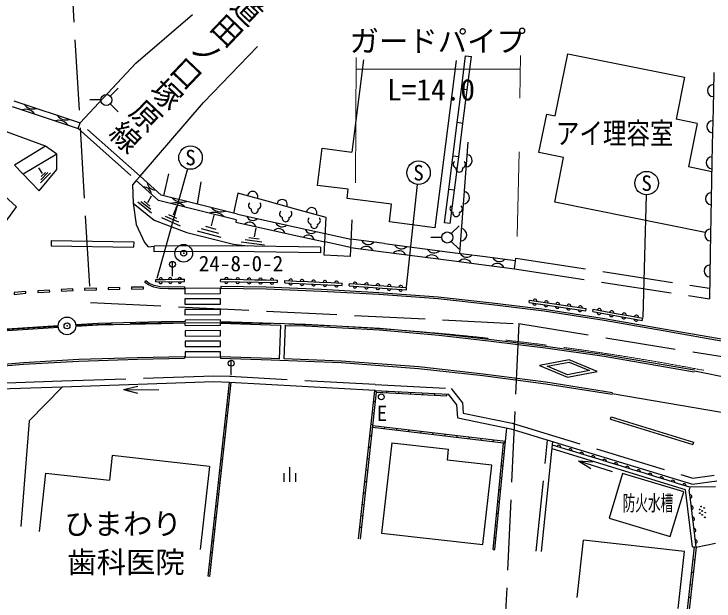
# Model space of a CAD drawing. Units: millimetres, scale not verified. Extents: x 40000 to 680000, y 20000 to 380000.
# Drawn here: x 263981 to 323535, y 292284 to 342246 of the extents above; entities that cross this region are included whole.
import ezdxf
from ezdxf.enums import TextEntityAlignment as Align

# ---------------------------------------------------------------- set-up
doc = ezdxf.new("R2010")
doc.units = ezdxf.units.MM
doc.header["$LTSCALE"] = 1000
doc.header["$PDMODE"] = 32
doc.header["$PDSIZE"] = 500
doc.linetypes.add('CHAIN', pattern=[18.5, 12, -1.5, 3.5, -1.5])
doc.linetypes.add('DASHED', pattern=[7.5, 6, -1.5])
for name, color, linetype, lineweight in [('M-BGD', 7, 'Continuous', 25), ('M-BGD-EXST', 7, 'Continuous', 25), ('M-BMK', 2, 'CHAIN', 13), ('M-BMK-HTXT', 7, 'Continuous', 13), ('M-BMK-SRVR', 3, 'Continuous', 25), ('M-STR-HTXT', 7, 'Continuous', 13), ('M-STR-STRC', 7, 'Continuous', 25)]:
    doc.layers.add(name, color=color, linetype=linetype, lineweight=lineweight)
doc.layers.add('M-OTRS', color=6, linetype='Continuous')
doc.styles.add('@ＭＳ ゴシック', font='')
doc.styles.add('ＭＳ ゴシック', font='')
doc.styles.get('@ＭＳ ゴシック').set_extended_font_data('@MS Gothic')
doc.styles.get('ＭＳ ゴシック').set_extended_font_data('MS Gothic')

msp = doc.modelspace()

# ---------------------------------------------------------------- linework, layer by layer
at = {"layer": 'M-BGD'}
for p, q in [((293712, 338341), (292714, 330499)), ((301607, 338284), (299795, 324049)), ((302039, 335846), (302398, 338691)), ((302398, 338691), (302894, 338628)), ((302535, 335783), (302894, 338628)), ((310033, 333571), (311097, 338858)), ((311097, 338858), (321034, 336857)), ((323508, 337257), (323450, 334188)), ((321034, 336857), (320317, 333298)), ((301681, 333001), (302039, 335846)), ((302535, 335783), (302039, 335846)), ((302177, 332938), (302535, 335783)), ((263977, 334855), (269606, 332977)), ((263819, 334381), (266633, 333442)), ((323450, 334188), (323392, 331118)), ((308646, 330449), (309305, 333718)), ((309305, 333718), (310033, 333571)), ((266633, 333442), (269448, 332503)), ((269448, 332503), (269606, 332977)), ((300964, 327310), (301681, 333001)), ((302177, 332938), (301681, 333001)), ((301818, 330093), (302177, 332938)), ((322102, 332938), (320317, 333298)), ((322102, 332938), (321354, 329224)), ((302578, 331348), (301880, 321879)), ((289801, 327662), (290203, 330819)), ((290203, 330819), (292714, 330499)), ((323392, 331118), (323335, 328049)), ((301101, 324402), (301818, 330093)), ((301818, 330093), (301322, 330155)), ((310743, 330027), (308646, 330449)), ((309980, 326236), (310743, 330027)), ((266405, 328676), (266085, 329144)), ((266861, 328743), (266270, 328141)), ((266647, 328763), (266292, 328402)), ((323349, 328823), (321354, 329224)), ((267076, 328722), (266248, 327880)), ((274381, 328066), (274715, 328438)), ((274715, 328438), (276515, 326827)), ((277134, 328646), (276711, 326778)), ((276274, 326371), (274381, 328066)), ((279885, 327950), (279564, 326073)), ((292412, 327329), (289801, 327662)), ((323335, 328049), (323277, 324980)), ((283014, 326995), (282667, 325306)), ((285525, 326305), (283014, 326995)), ((292313, 326550), (292412, 327329)), ((300605, 324465), (300964, 327310)), ((301460, 327248), (300964, 327310)), ((275361, 326210), (275685, 326761)), ((279577, 325554), (276274, 326371)), ((279697, 326040), (276515, 326827)), ((296109, 326067), (292313, 326550)), ((261984, 322809), (264195, 325824)), ((275688, 325299), (274516, 326240)), ((275618, 325599), (274781, 326271)), ((275548, 325898), (275045, 326302)), ((277560, 325141), (277824, 325895)), ((282999, 325223), (279697, 326040)), ((288036, 325616), (285525, 326305)), ((295915, 324543), (296109, 326067)), ((322794, 323656), (309980, 326236)), ((282879, 324738), (279577, 325554)), ((282999, 325223), (287977, 324112)), ((290546, 324927), (288036, 325616)), ((278142, 324190), (276556, 324884)), ((277994, 324515), (276862, 325011)), ((277847, 324841), (277167, 325139)), ((280782, 324216), (281004, 325135)), ((282879, 324738), (282847, 324540)), ((290359, 321719), (290546, 324927)), ((323277, 324980), (323220, 321911)), ((281173, 323917), (280303, 324147)), ((282847, 324540), (287825, 323429)), ((284430, 323287), (284578, 324010)), ((287977, 324112), (290466, 323557)), ((299795, 324049), (295915, 324543)), ((301101, 324402), (300605, 324465)), ((281619, 323211), (279590, 323748)), ((281396, 323564), (279947, 323947)), ((287825, 323429), (290425, 322849)), ((285307, 322578), (283317, 322839)), ((285067, 322832), (283646, 323019)), ((284827, 323086), (283974, 323198)), ((295493, 322710), (292648, 323081)), ((275399, 322435), (275906, 322498)), ((275908, 321998), (275906, 322498)), ((290060, 322414), (290052, 321914)), ((292616, 322379), (295403, 322016)), ((295493, 322710), (298280, 322348)), ((298280, 322348), (301066, 321985)), ((282545, 322027), (275908, 321998)), ((290052, 321914), (282545, 322027)), ((295403, 322016), (300976, 321291)), ((301066, 321985), (303853, 321622)), ((303853, 321622), (306639, 321260)), ((323220, 321911), (323146, 318010)), ((300976, 321291), (303762, 320928)), ((306549, 320567), (306665, 321460)), ((303762, 320928), (306549, 320565)), ((276050, 319640), (276863, 319653)), ((276053, 319438), (276050, 319638)), ((276053, 319438), (278491, 319478)), ((276863, 319653), (277675, 319666)), ((277675, 319666), (278488, 319680)), ((278491, 319478), (278488, 319678)), ((281560, 319479), (281564, 319679)), ((281560, 319479), (286407, 319387)), ((281564, 319681), (282534, 319663)), ((282534, 319663), (283503, 319644)), ((283503, 319644), (284472, 319626)), ((284472, 319626), (285442, 319608)), ((285442, 319608), (286411, 319589)), ((286407, 319387), (286411, 319587)), ((287024, 319362), (287033, 319562)), ((287024, 319362), (291899, 319141)), ((287033, 319564), (288008, 319520)), ((288008, 319520), (288983, 319476)), ((288983, 319476), (289958, 319431)), ((289958, 319431), (290933, 319387)), ((290933, 319387), (291908, 319343)), ((291899, 319141), (291908, 319341)), ((292504, 319102), (292518, 319302)), ((292518, 319304), (293489, 319237)), ((293489, 319237), (294461, 319170)), ((292504, 319102), (297360, 318767)), ((294461, 319170), (295432, 319103)), ((295432, 319103), (296403, 319036)), ((296403, 319036), (297374, 318969)), ((297360, 318767), (297374, 318966)), ((307801, 317692), (307830, 317890)), ((307801, 317692), (312617, 316991)), ((307831, 317892), (308794, 317752)), ((308794, 317752), (309757, 317612)), ((309757, 317612), (310720, 317472)), ((310720, 317472), (311683, 317331)), ((311683, 317331), (312646, 317191)), ((312617, 316991), (312646, 317189)), ((313219, 316917), (313254, 317114)), ((313219, 316917), (317435, 316164)), ((313254, 317116), (314308, 316928)), ((314308, 316928), (315362, 316739)), ((315362, 316739), (316416, 316551)), ((316416, 316551), (317470, 316363)), ((317435, 316164), (317470, 316361)), ((280502, 294397), (282313, 310882)), ((280651, 294381), (282463, 310874)), ((265271, 307614), (268070, 310486)), ((273302, 310276), (274505, 310564)), ((273302, 310276), (274499, 309964)), ((273302, 310276), (276302, 310245)), ((282210, 309949), (282359, 309933)), ((294819, 310059), (294685, 310216)), ((295698, 310015), (295705, 310164)), ((296718, 309963), (296725, 310113)), ((297738, 309912), (297745, 310061)), ((298758, 309860), (298765, 310010)), ((299777, 309809), (299785, 309959)), ((300797, 309757), (300805, 309907)), ((294728, 309227), (294579, 309244)), ((282108, 309014), (282257, 308998)), ((282005, 308079), (282154, 308063)), ((294621, 308255), (294472, 308271)), ((314723, 307762), (314782, 307953)), ((314782, 307953), (321788, 305808)), ((265271, 307614), (264562, 298620)), ((294515, 307283), (294365, 307299)), ((314723, 307762), (321730, 305617)), ((281902, 307145), (282051, 307128)), ((305790, 305857), (294505, 307199)), ((295514, 306930), (295532, 307079)), ((296540, 306808), (296557, 306957)), ((297566, 306686), (297583, 306835)), ((298592, 306564), (298609, 306713)), ((304898, 296657), (305902, 307012)), ((281799, 306210), (281949, 306193)), ((294408, 306311), (294259, 306327)), ((299617, 306442), (299635, 306591)), ((300643, 306320), (300661, 306469)), ((301669, 306198), (301687, 306347)), ((302695, 306076), (302713, 306225)), ((296121, 305742), (295255, 298051)), ((296121, 305742), (300958, 305198)), ((303721, 305954), (303739, 306103)), ((304747, 305832), (304765, 305981)), ((305627, 305727), (305791, 305859)), ((308859, 296492), (309818, 305850)), ((310821, 305239), (309788, 305556)), ((321788, 305808), (321730, 305617)), ((281697, 305275), (281846, 305258)), ((294301, 305338), (294152, 305355)), ((300854, 304275), (300958, 305198)), ((321120, 301760), (309756, 305250)), ((311791, 304941), (310821, 305239)), ((312761, 304643), (311791, 304941)), ((272345, 304664), (272111, 302557)), ((280604, 303746), (272345, 304664)), ((281594, 304337), (281743, 304321)), ((294195, 304366), (294046, 304382)), ((305542, 304851), (305692, 304837)), ((313731, 304345), (312761, 304643)), ((314701, 304048), (313731, 304345)), ((280604, 303746), (279817, 296669)), ((304634, 303849), (300854, 304275)), ((303871, 297081), (304632, 303849)), ((305443, 303829), (305592, 303815)), ((312003, 304223), (313237, 304140)), ((312003, 304223), (313053, 303569)), ((312003, 304223), (314859, 303303)), ((315671, 303750), (314701, 304048)), ((316641, 303452), (315671, 303750)), ((266140, 298190), (266693, 303160)), ((266693, 303160), (272111, 302557)), ((281634, 303329), (281485, 303346)), ((294088, 303394), (293939, 303410)), ((315760, 303136), (314617, 299324)), ((320962, 301576), (315760, 303136)), ((317611, 303154), (316641, 303452)), ((318581, 302856), (317611, 303154)), ((305344, 302807), (305493, 302792)), ((319551, 302558), (318581, 302856)), ((320521, 302261), (319551, 302558)), ((281525, 302335), (281376, 302352)), ((293981, 302421), (293832, 302438)), ((321491, 301963), (320521, 302261)), ((321490, 301960), (321424, 301744)), ((323675, 301997), (321490, 301960)), ((281415, 301341), (281266, 301358)), ((293875, 301449), (293726, 301466)), ((305245, 301785), (305394, 301770)), ((319818, 297764), (320962, 301576)), ((321705, 296899), (321120, 301760)), ((321550, 300699), (321424, 301746)), ((305146, 300763), (305295, 300748)), ((281306, 300347), (281157, 300364)), ((293768, 300477), (293619, 300493)), ((321665, 299741), (321550, 300699)), ((305046, 299740), (305196, 299726)), ((321781, 298783), (321665, 299741)), ((281197, 299353), (281048, 299370)), ((293661, 299505), (293512, 299521)), ((314617, 299324), (319818, 297764)), ((281088, 298359), (280939, 298376)), ((293555, 298532), (293406, 298549)), ((304947, 298718), (305097, 298704)), ((321896, 297825), (321781, 298783)), ((295255, 298051), (303871, 297081)), ((322011, 296867), (321896, 297825)), ((280979, 297365), (280830, 297382)), ((304848, 297696), (304997, 297681)), ((311899, 292591), (312440, 297450)), ((321025, 296500), (312440, 297450)), ((322011, 296865), (323653, 297215)), ((304749, 296674), (304898, 296659)), ((321272, 291553), (321862, 296881)), ((322011, 296865), (321421, 291536)), ((321705, 296899), (321862, 296881)), ((321862, 296881), (322011, 296865)), ((280869, 296371), (280720, 296388)), ((320487, 291640), (321025, 296500)), ((280760, 295377), (280611, 295394)), ((321744, 295818), (321893, 295801)), ((280651, 294383), (280502, 294400)), ((321626, 294752), (321775, 294736)), ((321508, 293687), (321658, 293670)), ((321391, 292621), (321540, 292604))]:
    msp.add_line(p, q, dxfattribs=at)
at = {"layer": 'M-BGD', "linetype": 'DASHED'}
for p, q in [((274715, 328438), (269606, 332977)), ((269448, 332503), (274381, 328066)), ((290466, 323557), (292648, 323081)), ((292616, 322379), (290425, 322849)), ((306665, 321460), (323163, 318918)), ((306549, 320567), (323146, 318010)), ((294710, 310713), (301215, 310385)), ((302130, 309175), (301215, 310385)), ((302130, 309175), (302203, 308279)), ((308411, 296538), (309379, 305984))]:
    msp.add_line(p, q, dxfattribs=at)
for points in [[(268722, 347533), (270484, 317704), (306917, 315893), (304748, 268095)], [(306917, 315893), (347406, 309328), (355265, 346150)], [(268054, 310986), (260045, 310726), (257533, 310562)], [(294712, 310713), (282336, 311381), (280982, 311434), (268053, 310986)], [(302203, 308279), (306374, 307426), (321735, 302730), (323562, 302982)]]:
    msp.add_lwpolyline(points, dxfattribs=at)
at = {"layer": 'M-BGD'}
for points in [[(269606, 332977), (274345, 338050), (279155, 342211)], [(274715, 328438), (280110, 334706), (284692, 339477)], [(266647, 330989), (255604, 335053), (248515, 337033)], [(267613, 330308), (266647, 330989), (264034, 329391)], [(264034, 329391), (266134, 327202), (267613, 329006), (267613, 330308), (264774, 328619)], [(262017, 327943), (262148, 327673), (264195, 325824)], [(274381, 328066), (274076, 327719), (274120, 326140), (274361, 324327), (275085, 322784), (275399, 322435)], [(274120, 326140), (275917, 324706), (278689, 323651), (282657, 322652), (283850, 322507)], [(292723, 324730), (292582, 321615), (290359, 321719)], [(290060, 322414), (282548, 322527), (275906, 322498)], [(294685, 310214), (282313, 310882), (280981, 310934), (268070, 310486)], [(268070, 310486), (260070, 310227), (257566, 310063)], [(293299, 297574), (294685, 310214), (300957, 309897)], [(293448, 297558), (294819, 310057), (300797, 309755)], [(301735, 307864), (301643, 308989), (300957, 309897)], [(301735, 307864), (306250, 306941), (321695, 302219), (323781, 302507)], [(304749, 296671), (305627, 305725), (294489, 307050)]]:
    msp.add_lwpolyline(points, dxfattribs=at)
for centre in [(322434, 300326), (322693, 300205), (322313, 300066), (322332, 299766), (322531, 299625), (322532, 299945), (322792, 299805), (322751, 299405)]:
    msp.add_circle(centre, 30, dxfattribs=at)
for centre, radius, start, end in [((323491, 335722), 512, 90.2407, 267.60896), ((264987, 333233), 907, 34.08616, 109.01175), ((265599, 335068), 903, 213.90122, 289.19669), ((268413, 334129), 903, 213.90122, 289.19669), ((267801, 332294), 907, 34.08793, 109.00998), ((323433, 332653), 512, 90.24014, 267.60955), ((302433, 329772), 528, 268.84599, 82.72351), ((323375, 329584), 512, 90.23958, 267.60897), ((276002, 327955), 687, 184.72918, 271.57636), ((275000, 326837), 690, 4.94001, 91.36554), ((284286, 326710), 438, 336.55217, 172.74199), ((302201, 326615), 528, 268.84599, 82.72351), ((323318, 326514), 512, 90.24072, 267.60894), ((278291, 327386), 1158, 223.00147, 289.22577), ((286797, 326020), 438, 336.55217, 172.74199), ((277705, 325012), 1163, 43.1679, 109.05933), ((281594, 326570), 1158, 223.00104, 289.22708), ((289307, 325331), 438, 336.55217, 172.74199), ((281007, 324196), 1163, 43.1679, 109.05933), ((284299, 325239), 560, 199.59239, 315.24366), ((284017, 323977), 558, 19.33473, 135.50133), ((286506, 323421), 558, 19.3343, 135.50293), ((286787, 324683), 560, 199.59377, 315.24346), ((301968, 323459), 528, 268.84713, 82.72237), ((288995, 322866), 558, 19.3343, 135.50293), ((289276, 324128), 560, 199.59377, 315.24346), ((323260, 323445), 512, 90.2407, 267.60896), ((294138, 323277), 650, 209.09479, 316.07228), ((293948, 321812), 652, 29.33929, 135.82873), ((296925, 322914), 650, 209.09417, 316.07276), ((299711, 322551), 650, 209.09417, 316.07276), ((296734, 321450), 652, 29.33991, 135.82826), ((299521, 321087), 652, 29.34102, 135.827), ((302498, 322189), 650, 209.09615, 316.07201), ((302307, 320724), 652, 29.34102, 135.827), ((305094, 320361), 652, 29.33989, 135.82704), ((305284, 321826), 650, 209.09553, 316.07249), ((323203, 320376), 512, 90.24072, 267.60894), ((277269, 319674), 136, 355.11376, 186.7641), ((278082, 319687), 136, 355.11478, 186.76305), ((282049, 319660), 162, 3.17066, 174.65906), ((276456, 319660), 136, 355.11376, 186.7641), ((276460, 319433), 136, 175.11376, 6.7641), ((277273, 319446), 136, 175.11376, 6.7641), ((278085, 319459), 136, 175.11376, 6.7641), ((282046, 319484), 162, 183.17249, 354.65901), ((283015, 319466), 162, 183.17066, 354.65906), ((283018, 319642), 162, 3.17165, 174.65804), ((283984, 319447), 162, 183.16975, 354.65994), ((283988, 319623), 162, 3.17257, 174.65715), ((284953, 319429), 162, 183.17257, 354.65715), ((284957, 319605), 162, 3.17066, 174.65906), ((285923, 319411), 162, 183.17257, 354.65715), ((285926, 319587), 162, 3.17066, 174.65906), ((287512, 319355), 163, 182.04243, 352.7722), ((287520, 319529), 163, 2.03957, 172.77498), ((288487, 319311), 163, 182.04223, 352.77416), ((288495, 319484), 163, 2.04234, 172.77229), ((289462, 319267), 163, 182.04053, 352.7741), ((289470, 319440), 163, 2.04243, 172.7722), ((290437, 319223), 163, 182.04044, 352.77419), ((290445, 319396), 163, 2.04044, 172.77419), ((291420, 319352), 163, 2.04053, 172.7741), ((293003, 319258), 163, 0.54644, 171.55189), ((293974, 319191), 163, 0.54744, 171.55101), ((294945, 319123), 163, 0.54644, 171.55189), ((295917, 319056), 163, 0.54744, 171.55101), ((291412, 319179), 163, 182.03957, 352.77498), ((292991, 319084), 163, 180.54847, 351.54986), ((293962, 319017), 163, 180.54934, 351.54911), ((294933, 318949), 163, 180.54834, 351.54999), ((295905, 318882), 163, 180.54934, 351.54911), ((296876, 318815), 163, 180.54834, 351.54999), ((296888, 318989), 163, 0.54657, 171.55176), ((308285, 317637), 163, 176.19503, 347.24378), ((308310, 317809), 163, 356.19589, 167.24317), ((309248, 317496), 163, 176.19589, 347.24317), ((309273, 317669), 163, 356.19503, 167.24378), ((310236, 317529), 163, 356.19617, 167.2429), ((311199, 317389), 163, 356.19589, 167.24317), ((310211, 317356), 163, 176.19589, 347.24317), ((311174, 317216), 163, 176.19617, 347.2429), ((312137, 317076), 163, 176.19589, 347.24317), ((312162, 317249), 163, 356.19503, 167.24378), ((313752, 316856), 181, 179.76787, 339.97426), ((313776, 316991), 181, 359.76863, 159.97379), ((314830, 316803), 181, 359.76787, 159.97426), ((314805, 316667), 181, 179.76863, 339.97379), ((315859, 316479), 181, 179.76602, 339.97611), ((315884, 316615), 181, 359.76677, 159.97564), ((316913, 316291), 181, 179.76705, 339.97379), ((316938, 316426), 181, 359.76602, 159.97611), ((310330, 305368), 170, 349.78324, 156.07706), ((311300, 305071), 170, 349.78638, 156.07442), ((312270, 304773), 170, 349.78604, 156.07638), ((313240, 304475), 170, 349.78402, 156.07679), ((314210, 304177), 170, 349.78324, 156.07706), ((315180, 303879), 170, 349.78638, 156.07442), ((316150, 303581), 170, 349.78604, 156.07638), ((317120, 303284), 170, 349.78402, 156.07679), ((318090, 302986), 170, 349.78324, 156.07706), ((319060, 302688), 170, 349.78638, 156.07442), ((320030, 302390), 170, 349.78604, 156.07638), ((321000, 302092), 170, 349.78402, 156.07679), ((321481, 301177), 161, 280.85209, 92.87166), ((321597, 300219), 161, 280.85124, 92.87448), ((321712, 299261), 161, 280.85186, 92.87189), ((321827, 298303), 161, 280.8538, 92.87172), ((321943, 297345), 161, 280.85213, 92.87338)]:
    msp.add_arc(centre, radius, start, end, dxfattribs=at)
at = {"layer": 'M-BGD-EXST'}
for p, q in [((272167, 335262), (272834, 335929)), ((271362, 334929), (270420, 334929)), ((272167, 334595), (272834, 333929)), ((278729, 329061), (276134, 319738)), ((298295, 327743), (297359, 319036)), ((317773, 326850), (317468, 316409)), ((301181, 323558), (301847, 324225)), ((300376, 323225), (299433, 323225)), ((301181, 322891), (301847, 322225)), ((277464, 319938), (277464, 321188)), ((282459, 311519), (282459, 312769)), ((286928, 303178), (286928, 302428)), ((287428, 303678), (287428, 302428)), ((287928, 303178), (287928, 302428))]:
    msp.add_line(p, q, dxfattribs=at)
for centre, radius in [((271834, 334929), 471), ((278998, 330025), 1000), ((298401, 328737), 1000), ((317802, 327850), 1000), ((300847, 323225), 471), ((277464, 320938), 250), ((282459, 312519), 250), ((295229, 309658), 250)]:
    msp.add_circle(centre, radius, dxfattribs=at)
for centre, radius, start, end in [((301643, 329462), 305, 130.60179, 257.47019), ((302093, 329462), 305, 282.52755, 49.39844), ((301868, 329094), 300, 166.31391, 13.68609), ((284235, 325946), 305, 130.60105, 257.47093), ((284685, 325946), 305, 282.52907, 49.39895), ((301379, 325674), 305, 130.60208, 257.46939), ((301829, 325674), 305, 282.52834, 49.39815), ((284460, 325578), 300, 166.31486, 13.68514), ((286874, 325237), 305, 130.60179, 257.47019), ((287324, 325237), 305, 282.52981, 49.39821), ((301604, 325305), 300, 166.31541, 13.68459), ((287099, 324869), 300, 166.31486, 13.68514), ((289294, 324660), 305, 130.60156, 257.47245), ((289744, 324660), 305, 282.52981, 49.39821), ((289519, 324291), 300, 166.31391, 13.68609)]:
    msp.add_arc(centre, radius, start, end, dxfattribs=at)
at = {"layer": 'M-BMK'}
msp.add_line((335904, 309210), (322614, 311931), dxfattribs=at)
for start, end in [(93.00026, 103.19919), (79.22526, 92.62547)]:
    msp.add_arc((279745, 86665), 229309, start, end, dxfattribs=at)
at = {"layer": 'M-BMK-SRVR'}
for centre in [(278419, 321883), (268492, 315697)]:
    msp.add_circle(centre, 750, dxfattribs=at)
msp.add_point((278419, 321883), dxfattribs=at)
at = {"layer": 'M-OTRS'}
for p in [(278419, 321883), (268492, 315697)]:
    msp.add_point(p, dxfattribs=at)
at = {"layer": 'M-STR-HTXT'}
for p, q in [((293025, 327879), (293085, 338534)), ((307076, 338713), (307006, 335078)), ((307054, 337549), (293079, 337549)), ((306949, 330518), (306777, 323305))]:
    msp.add_line(p, q, dxfattribs=at)
at = {"layer": 'M-STR-STRC'}
for p, q in [((267149, 322971), (267141, 322521)), ((267149, 322971), (274169, 322844)), ((274169, 322844), (274161, 322394)), ((267141, 322521), (274161, 322394)), ((275101, 319402), (275186, 319525)), ((268012, 318646), (269004, 318715)), ((269982, 318743), (270999, 318767)), ((271987, 318799), (272995, 318820)), ((273979, 318838), (274988, 318846)), ((278486, 319016), (278488, 318866)), ((281537, 318907), (278522, 318890)), ((278522, 318890), (278523, 318440)), ((281538, 318457), (281537, 318907)), ((281584, 319045), (281581, 318895)), ((264001, 318380), (264992, 318482)), ((266017, 318540), (267023, 318601)), ((278523, 318440), (281538, 318457)), ((281539, 318007), (278525, 317989)), ((278525, 317989), (278526, 317539)), ((278526, 317539), (281541, 317557)), ((281541, 317557), (281539, 318007)), ((281542, 317106), (278527, 317089)), ((278527, 317089), (278529, 316639)), ((281544, 316656), (281542, 317106)), ((278529, 316639), (281544, 316656)), ((281545, 316205), (278530, 316188)), ((278530, 316188), (278531, 316085)), ((278532, 315738), (278531, 315935)), ((278532, 315738), (281546, 315755)), ((281545, 316069), (281545, 316205)), ((281546, 315919), (286640, 315760)), ((281546, 315755), (281546, 315919)), ((286640, 315760), (286530, 312902)), ((286980, 312885), (287089, 315748)), ((281548, 315305), (278533, 315287)), ((278533, 315287), (278534, 314837)), ((281549, 314855), (281548, 315305)), ((278534, 314837), (281549, 314855)), ((281551, 314404), (278536, 314387)), ((278536, 314387), (278537, 313937)), ((278537, 313937), (281552, 313954)), ((281552, 313954), (281551, 314404)), ((281553, 313503), (278539, 313486)), ((278539, 313486), (278540, 313036)), ((281555, 313053), (281553, 313503)), ((278481, 313091), (278484, 312942)), ((278540, 313036), (281555, 313053)), ((281562, 313059), (281557, 312914)), ((321868, 311874), (327328, 310791))]:
    msp.add_line(p, q, dxfattribs=at)
for points in [[(278488, 318866), (277105, 318840), (276384, 318886), (275865, 318988), (275412, 319188), (275101, 319402)], [(278486, 319016), (277109, 318990), (276403, 319035), (275911, 319132), (275485, 319320), (275186, 319525)], [(264992, 318482), (264976, 318631), (263985, 318529), (264001, 318380)], [(267023, 318601), (267014, 318750), (266008, 318690), (266017, 318540)], [(269004, 318715), (268994, 318865), (268002, 318796), (268012, 318646)], [(270999, 318767), (270996, 318917), (269978, 318893), (269982, 318743)], [(272995, 318820), (272992, 318970), (271984, 318949), (271987, 318799)], [(274988, 318846), (274987, 318996), (273978, 318988), (273979, 318838)], [(329298, 313500), (324632, 314328), (319219, 315273), (314184, 316160), (309089, 316942), (304645, 317485), (300059, 317999), (295006, 318361), (290143, 318638), (285439, 318832), (281581, 318895)], [(329325, 313648), (324658, 314476), (319245, 315420), (314209, 316308), (309110, 317091), (304663, 317634), (300072, 318149), (295016, 318511), (290150, 318787), (285443, 318982), (281584, 319045)], [(267742, 315698), (259030, 315147), (258508, 315085)], [(278531, 316085), (276503, 316039), (271128, 315912), (269236, 315793)], [(278531, 315935), (276506, 315889), (271135, 315762), (269240, 315642)], [(281545, 316069), (288782, 315843), (295097, 315503), (300130, 315064), (304371, 314566), (309423, 313944), (314212, 313269), (321881, 311947)], [(287089, 315746), (288776, 315693), (295086, 315354), (300115, 314915), (304353, 314418), (309404, 313795), (314189, 313120), (321855, 311800)], [(267757, 315549), (259044, 314998), (247763, 313663), (240043, 312398), (233492, 311103), (227401, 309842)], [(209584, 303135), (230124, 307490), (234567, 308421), (239495, 309404), (244698, 310307), (249421, 311010), (254094, 311613), (259401, 312143), (264781, 312595), (269493, 312858), (274488, 313015), (278481, 313091)], [(209615, 302988), (230155, 307343), (234597, 308274), (239522, 309257), (244722, 310159), (249442, 310862), (254111, 311464), (259414, 311994), (264792, 312446), (269500, 312708), (274492, 312865), (278484, 312942)], [(314863, 309853), (309219, 310753), (303879, 311451), (298397, 312059), (291803, 312554), (285863, 312782), (281557, 312914)], [(286530, 312902), (285868, 312927), (281562, 313059)], [(314886, 309996), (309239, 310896), (303897, 311595), (298411, 312204), (291811, 312699), (286980, 312885)], [(347135, 304167), (334905, 306415), (324160, 308330), (314874, 309922)]]:
    msp.add_lwpolyline(points, dxfattribs=at)
for points in [[(313592, 311815), (311222, 312823), (308693, 312340), (311063, 311332)], [(311084, 311540), (309339, 312277), (311200, 312616), (312934, 311896)]]:
    msp.add_lwpolyline(points, close=True, dxfattribs=at)

# ---------------------------------------------------------------- texts
at = {"layer": 'M-BGD-EXST', "style": 'ＭＳ ゴシック'}
for s, p in [('S', (278998, 330025)), ('S', (298401, 328737)), ('S', (317802, 327850)), ('E', (295289, 308254))]:
    msp.add_text(s, height=1320, dxfattribs=at).set_placement(p, align=Align.MIDDLE_CENTER)
at = {"layer": 'M-BGD-EXST', "style": 'ＭＳ ゴシック', "width": 0.6}
msp.add_text('防火水槽', height=1320, dxfattribs=at).set_placement((317917, 299564), align=Align.BOTTOM_CENTER)
at = {"layer": 'M-BMK-HTXT', "style": '@ＭＳ ゴシック'}
msp.add_text('市道田ノ口塚原線', height=1833, rotation=226.41, dxfattribs=at).set_placement((271556, 331919), align=Align.BOTTOM_RIGHT)
at = {"layer": 'M-BMK-HTXT', "style": 'ＭＳ ゴシック'}
for s, p in [('ひまわり', (273257, 298847)), ('歯科医院', (273512, 295585))]:
    msp.add_text(s, height=1833, dxfattribs=at).set_placement(p, align=Align.MIDDLE_CENTER)
at = {"layer": 'M-BMK-SRVR', "style": 'ＭＳ ゴシック'}
msp.add_text('24-8-0-2', height=1320, dxfattribs=at).set_placement((279703, 319955), align=Align.BOTTOM_LEFT)
at = {"layer": 'M-STR-HTXT', "style": 'ＭＳ ゴシック'}
for s, p in [('ガードパイプ', (292532, 338474)), ('L=14.0', (295717, 334334))]:
    msp.add_text(s, height=1833, dxfattribs=at).set_placement(p, align=Align.BOTTOM_LEFT)
at = {"layer": 'M-STR-HTXT', "style": 'ＭＳ ゴシック', "width": 0.8}
msp.add_text('アイ理容室', height=1833, dxfattribs=at).set_placement((315084, 330624), align=Align.BOTTOM_CENTER)

doc.saveas('drawing.dxf')
